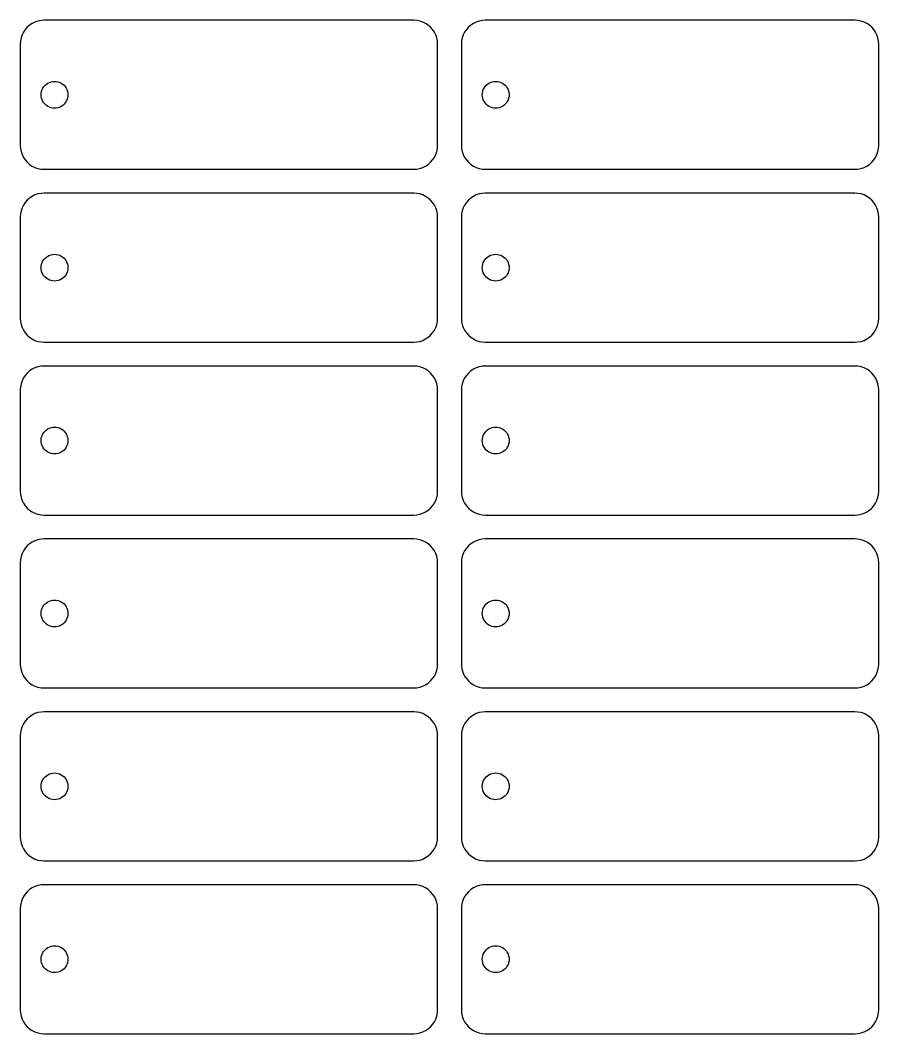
# Model space of a CAD drawing. Header units: metres. Extents: x 5 to 593, y 22 to 395.
# Drawn here: x 301 to 445, y 51 to 221 of the extents above; entities that cross this region are included whole.
import ezdxf

# ---------------------------------------------------------------- set-up
doc = ezdxf.new("R2010")
doc.units = ezdxf.units.M

msp = doc.modelspace()

# ---------------------------------------------------------------- linework, layer by layer
for p, q in [((305, 221), (304.478, 220.966)), ((367, 221), (305, 221)), ((367.522, 220.966), (367, 221)), ((379, 221), (378.478, 220.966)), ((441, 221), (379, 221)), ((441.522, 220.966), (441, 221)), ((301.827, 219.435), (301.536, 219)), ((302.172, 219.828), (301.827, 219.435)), ((302.565, 220.173), (302.172, 219.828)), ((303, 220.464), (302.565, 220.173)), ((303.469, 220.696), (303, 220.464)), ((303.965, 220.864), (303.469, 220.696)), ((304.478, 220.966), (303.965, 220.864)), ((368.035, 220.864), (367.522, 220.966)), ((368.531, 220.696), (368.035, 220.864)), ((369, 220.464), (368.531, 220.696)), ((369.435, 220.173), (369, 220.464)), ((369.828, 219.828), (369.435, 220.173)), ((370.173, 219.435), (369.828, 219.828)), ((370.464, 219), (370.173, 219.435)), ((375.827, 219.435), (375.536, 219)), ((376.172, 219.828), (375.827, 219.435)), ((376.565, 220.173), (376.172, 219.828)), ((377, 220.464), (376.565, 220.173)), ((377.469, 220.696), (377, 220.464)), ((377.965, 220.864), (377.469, 220.696)), ((378.478, 220.966), (377.965, 220.864)), ((442.035, 220.864), (441.522, 220.966)), ((442.531, 220.696), (442.035, 220.864)), ((443, 220.464), (442.531, 220.696)), ((443.435, 220.173), (443, 220.464)), ((443.828, 219.828), (443.435, 220.173)), ((444.173, 219.435), (443.828, 219.828)), ((444.464, 219), (444.173, 219.435)), ((301.136, 218.035), (301.034, 217.522)), ((301.304, 218.531), (301.136, 218.035)), ((301.536, 219), (301.304, 218.531)), ((370.696, 218.531), (370.464, 219)), ((370.864, 218.035), (370.696, 218.531)), ((370.966, 217.522), (370.864, 218.035)), ((375.136, 218.035), (375.034, 217.522)), ((375.304, 218.531), (375.136, 218.035)), ((375.536, 219), (375.304, 218.531)), ((444.696, 218.531), (444.464, 219)), ((444.864, 218.035), (444.696, 218.531)), ((444.966, 217.522), (444.864, 218.035)), ((301.034, 217.522), (301, 217)), ((301, 217), (301, 200)), ((371, 217), (370.966, 217.522)), ((371, 200), (371, 217)), ((375.034, 217.522), (375, 217)), ((375, 217), (375, 200)), ((445, 217), (444.966, 217.522)), ((445, 200), (445, 217)), ((304.577, 209.082), (304.671, 209.361)), ((304.671, 209.361), (304.801, 209.625)), ((304.801, 209.625), (304.965, 209.87)), ((304.965, 209.87), (305.159, 210.091)), ((305.159, 210.091), (305.38, 210.285)), ((305.38, 210.285), (305.625, 210.449)), ((305.625, 210.449), (305.889, 210.579)), ((305.889, 210.579), (306.168, 210.673)), ((306.168, 210.673), (306.456, 210.731)), ((306.456, 210.731), (306.75, 210.75)), ((306.75, 210.75), (307.044, 210.731)), ((307.044, 210.731), (307.332, 210.673)), ((307.332, 210.673), (307.611, 210.579)), ((307.611, 210.579), (307.875, 210.449)), ((307.875, 210.449), (308.12, 210.285)), ((308.12, 210.285), (308.341, 210.091)), ((308.341, 210.091), (308.535, 209.87)), ((308.535, 209.87), (308.699, 209.625)), ((308.699, 209.625), (308.829, 209.361)), ((308.829, 209.361), (308.923, 209.082)), ((378.577, 209.082), (378.671, 209.361)), ((378.671, 209.361), (378.801, 209.625)), ((378.801, 209.625), (378.965, 209.87)), ((378.965, 209.87), (379.159, 210.091)), ((379.159, 210.091), (379.38, 210.285)), ((379.38, 210.285), (379.625, 210.449)), ((379.625, 210.449), (379.889, 210.579)), ((379.889, 210.579), (380.168, 210.673)), ((380.168, 210.673), (380.456, 210.731)), ((380.456, 210.731), (380.75, 210.75)), ((380.75, 210.75), (381.044, 210.731)), ((381.044, 210.731), (381.332, 210.673)), ((381.332, 210.673), (381.611, 210.579)), ((381.611, 210.579), (381.875, 210.449)), ((381.875, 210.449), (382.12, 210.285)), ((382.12, 210.285), (382.341, 210.091)), ((382.341, 210.091), (382.535, 209.87)), ((382.535, 209.87), (382.699, 209.625)), ((382.699, 209.625), (382.829, 209.361)), ((382.829, 209.361), (382.923, 209.082)), ((304.5, 208.5), (304.519, 208.794)), ((304.519, 208.206), (304.5, 208.5)), ((304.519, 208.794), (304.577, 209.082)), ((304.577, 207.918), (304.519, 208.206)), ((304.671, 207.639), (304.577, 207.918)), ((304.801, 207.375), (304.671, 207.639)), ((308.829, 207.639), (308.699, 207.375)), ((308.923, 207.918), (308.829, 207.639)), ((308.923, 209.082), (308.981, 208.794)), ((308.981, 208.206), (308.923, 207.918)), ((308.981, 208.794), (309, 208.5)), ((309, 208.5), (308.981, 208.206)), ((378.5, 208.5), (378.519, 208.794)), ((378.519, 208.206), (378.5, 208.5)), ((378.519, 208.794), (378.577, 209.082)), ((378.577, 207.918), (378.519, 208.206)), ((378.671, 207.639), (378.577, 207.918)), ((378.801, 207.375), (378.671, 207.639)), ((382.829, 207.639), (382.699, 207.375)), ((382.923, 207.918), (382.829, 207.639)), ((382.923, 209.082), (382.981, 208.794)), ((382.981, 208.206), (382.923, 207.918)), ((382.981, 208.794), (383, 208.5)), ((383, 208.5), (382.981, 208.206)), ((304.965, 207.13), (304.801, 207.375)), ((305.159, 206.909), (304.965, 207.13)), ((305.38, 206.715), (305.159, 206.909)), ((305.625, 206.551), (305.38, 206.715)), ((305.889, 206.421), (305.625, 206.551)), ((306.168, 206.327), (305.889, 206.421)), ((306.456, 206.269), (306.168, 206.327)), ((306.75, 206.25), (306.456, 206.269)), ((307.044, 206.269), (306.75, 206.25)), ((307.332, 206.327), (307.044, 206.269)), ((307.611, 206.421), (307.332, 206.327)), ((307.875, 206.551), (307.611, 206.421)), ((308.12, 206.715), (307.875, 206.551)), ((308.341, 206.909), (308.12, 206.715)), ((308.535, 207.13), (308.341, 206.909)), ((308.699, 207.375), (308.535, 207.13)), ((378.965, 207.13), (378.801, 207.375)), ((379.159, 206.909), (378.965, 207.13)), ((379.38, 206.715), (379.159, 206.909)), ((379.625, 206.551), (379.38, 206.715)), ((379.889, 206.421), (379.625, 206.551)), ((380.168, 206.327), (379.889, 206.421)), ((380.456, 206.269), (380.168, 206.327)), ((380.75, 206.25), (380.456, 206.269)), ((381.044, 206.269), (380.75, 206.25)), ((381.332, 206.327), (381.044, 206.269)), ((381.611, 206.421), (381.332, 206.327)), ((381.875, 206.551), (381.611, 206.421)), ((382.12, 206.715), (381.875, 206.551)), ((382.341, 206.909), (382.12, 206.715)), ((382.535, 207.13), (382.341, 206.909)), ((382.699, 207.375), (382.535, 207.13)), ((301, 200), (301.034, 199.478)), ((301.034, 199.478), (301.136, 198.965)), ((301.136, 198.965), (301.304, 198.469)), ((370.696, 198.469), (370.864, 198.965)), ((370.864, 198.965), (370.966, 199.478)), ((370.966, 199.478), (371, 200)), ((375, 200), (375.034, 199.478)), ((375.034, 199.478), (375.136, 198.965)), ((375.136, 198.965), (375.304, 198.469)), ((444.696, 198.469), (444.864, 198.965)), ((444.864, 198.965), (444.966, 199.478)), ((444.966, 199.478), (445, 200)), ((301.304, 198.469), (301.536, 198)), ((301.536, 198), (301.827, 197.565)), ((301.827, 197.565), (302.172, 197.172)), ((369.828, 197.172), (370.173, 197.565)), ((370.173, 197.565), (370.464, 198)), ((370.464, 198), (370.696, 198.469)), ((375.304, 198.469), (375.536, 198)), ((375.536, 198), (375.827, 197.565)), ((375.827, 197.565), (376.172, 197.172)), ((443.828, 197.172), (444.173, 197.565)), ((444.173, 197.565), (444.464, 198)), ((444.464, 198), (444.696, 198.469)), ((302.172, 197.172), (302.565, 196.827)), ((302.565, 196.827), (303, 196.536)), ((303, 196.536), (303.469, 196.304)), ((303.469, 196.304), (303.965, 196.136)), ((303.965, 196.136), (304.478, 196.034)), ((304.478, 196.034), (305, 196)), ((305, 196), (367, 196)), ((367, 196), (367.522, 196.034)), ((367.522, 196.034), (368.035, 196.136)), ((368.035, 196.136), (368.531, 196.304)), ((368.531, 196.304), (369, 196.536)), ((369, 196.536), (369.435, 196.827)), ((369.435, 196.827), (369.828, 197.172)), ((376.172, 197.172), (376.565, 196.827)), ((376.565, 196.827), (377, 196.536)), ((377, 196.536), (377.469, 196.304)), ((377.469, 196.304), (377.965, 196.136)), ((377.965, 196.136), (378.478, 196.034)), ((378.478, 196.034), (379, 196)), ((379, 196), (441, 196)), ((441, 196), (441.522, 196.034)), ((441.522, 196.034), (442.035, 196.136)), ((442.035, 196.136), (442.531, 196.304)), ((442.531, 196.304), (443, 196.536)), ((443, 196.536), (443.435, 196.827)), ((443.435, 196.827), (443.828, 197.172)), ((301.827, 190.435), (301.536, 190)), ((302.172, 190.828), (301.827, 190.435)), ((302.565, 191.173), (302.172, 190.828)), ((303, 191.464), (302.565, 191.173)), ((303.469, 191.696), (303, 191.464)), ((303.965, 191.864), (303.469, 191.696)), ((304.478, 191.966), (303.965, 191.864)), ((305, 192), (304.478, 191.966)), ((367, 192), (305, 192)), ((367.522, 191.966), (367, 192)), ((368.035, 191.864), (367.522, 191.966)), ((368.531, 191.696), (368.035, 191.864)), ((369, 191.464), (368.531, 191.696)), ((369.435, 191.173), (369, 191.464)), ((369.828, 190.828), (369.435, 191.173)), ((370.173, 190.435), (369.828, 190.828)), ((370.464, 190), (370.173, 190.435)), ((375.827, 190.435), (375.536, 190)), ((376.172, 190.828), (375.827, 190.435)), ((376.565, 191.173), (376.172, 190.828)), ((377, 191.464), (376.565, 191.173)), ((377.469, 191.696), (377, 191.464)), ((377.965, 191.864), (377.469, 191.696)), ((378.478, 191.966), (377.965, 191.864)), ((379, 192), (378.478, 191.966)), ((441, 192), (379, 192)), ((441.522, 191.966), (441, 192)), ((442.035, 191.864), (441.522, 191.966)), ((442.531, 191.696), (442.035, 191.864)), ((443, 191.464), (442.531, 191.696)), ((443.435, 191.173), (443, 191.464)), ((443.828, 190.828), (443.435, 191.173)), ((444.173, 190.435), (443.828, 190.828)), ((444.464, 190), (444.173, 190.435)), ((301.136, 189.035), (301.034, 188.522)), ((301.304, 189.531), (301.136, 189.035)), ((301.536, 190), (301.304, 189.531)), ((370.696, 189.531), (370.464, 190)), ((370.864, 189.035), (370.696, 189.531)), ((370.966, 188.522), (370.864, 189.035)), ((375.136, 189.035), (375.034, 188.522)), ((375.304, 189.531), (375.136, 189.035)), ((375.536, 190), (375.304, 189.531)), ((444.696, 189.531), (444.464, 190)), ((444.864, 189.035), (444.696, 189.531)), ((444.966, 188.522), (444.864, 189.035)), ((301.034, 188.522), (301, 188)), ((301, 188), (301, 171)), ((371, 188), (370.966, 188.522)), ((371, 171), (371, 188)), ((375.034, 188.522), (375, 188)), ((375, 188), (375, 171)), ((445, 188), (444.966, 188.522)), ((445, 171), (445, 188)), ((304.577, 180.082), (304.671, 180.361)), ((304.671, 180.361), (304.801, 180.625)), ((304.801, 180.625), (304.965, 180.87)), ((304.965, 180.87), (305.159, 181.091)), ((305.159, 181.091), (305.38, 181.285)), ((305.38, 181.285), (305.625, 181.449)), ((305.625, 181.449), (305.889, 181.579)), ((305.889, 181.579), (306.168, 181.673)), ((306.168, 181.673), (306.456, 181.731)), ((306.456, 181.731), (306.75, 181.75)), ((306.75, 181.75), (307.044, 181.731)), ((307.044, 181.731), (307.332, 181.673)), ((307.332, 181.673), (307.611, 181.579)), ((307.611, 181.579), (307.875, 181.449)), ((307.875, 181.449), (308.12, 181.285)), ((308.12, 181.285), (308.341, 181.091)), ((308.341, 181.091), (308.535, 180.87)), ((308.535, 180.87), (308.699, 180.625)), ((308.699, 180.625), (308.829, 180.361)), ((308.829, 180.361), (308.923, 180.082)), ((378.577, 180.082), (378.671, 180.361)), ((378.671, 180.361), (378.801, 180.625)), ((378.801, 180.625), (378.965, 180.87)), ((378.965, 180.87), (379.159, 181.091)), ((379.159, 181.091), (379.38, 181.285)), ((379.38, 181.285), (379.625, 181.449)), ((379.625, 181.449), (379.889, 181.579)), ((379.889, 181.579), (380.168, 181.673)), ((380.168, 181.673), (380.456, 181.731)), ((380.456, 181.731), (380.75, 181.75)), ((380.75, 181.75), (381.044, 181.731)), ((381.044, 181.731), (381.332, 181.673)), ((381.332, 181.673), (381.611, 181.579)), ((381.611, 181.579), (381.875, 181.449)), ((381.875, 181.449), (382.12, 181.285)), ((382.12, 181.285), (382.341, 181.091)), ((382.341, 181.091), (382.535, 180.87)), ((382.535, 180.87), (382.699, 180.625)), ((382.699, 180.625), (382.829, 180.361)), ((382.829, 180.361), (382.923, 180.082)), ((304.5, 179.5), (304.519, 179.794)), ((304.519, 179.206), (304.5, 179.5)), ((304.519, 179.794), (304.577, 180.082)), ((304.577, 178.918), (304.519, 179.206)), ((304.671, 178.639), (304.577, 178.918)), ((304.801, 178.375), (304.671, 178.639)), ((308.829, 178.639), (308.699, 178.375)), ((308.923, 178.918), (308.829, 178.639)), ((308.923, 180.082), (308.981, 179.794)), ((308.981, 179.206), (308.923, 178.918)), ((308.981, 179.794), (309, 179.5)), ((309, 179.5), (308.981, 179.206)), ((378.5, 179.5), (378.519, 179.794)), ((378.519, 179.206), (378.5, 179.5)), ((378.519, 179.794), (378.577, 180.082)), ((378.577, 178.918), (378.519, 179.206)), ((378.671, 178.639), (378.577, 178.918)), ((378.801, 178.375), (378.671, 178.639)), ((382.829, 178.639), (382.699, 178.375)), ((382.923, 178.918), (382.829, 178.639)), ((382.923, 180.082), (382.981, 179.794)), ((382.981, 179.206), (382.923, 178.918)), ((382.981, 179.794), (383, 179.5)), ((383, 179.5), (382.981, 179.206)), ((304.965, 178.13), (304.801, 178.375)), ((305.159, 177.909), (304.965, 178.13)), ((305.38, 177.715), (305.159, 177.909)), ((305.625, 177.551), (305.38, 177.715)), ((305.889, 177.421), (305.625, 177.551)), ((306.168, 177.327), (305.889, 177.421)), ((306.456, 177.269), (306.168, 177.327)), ((306.75, 177.25), (306.456, 177.269)), ((307.044, 177.269), (306.75, 177.25)), ((307.332, 177.327), (307.044, 177.269)), ((307.611, 177.421), (307.332, 177.327)), ((307.875, 177.551), (307.611, 177.421)), ((308.12, 177.715), (307.875, 177.551)), ((308.341, 177.909), (308.12, 177.715)), ((308.535, 178.13), (308.341, 177.909)), ((308.699, 178.375), (308.535, 178.13)), ((378.965, 178.13), (378.801, 178.375)), ((379.159, 177.909), (378.965, 178.13)), ((379.38, 177.715), (379.159, 177.909)), ((379.625, 177.551), (379.38, 177.715)), ((379.889, 177.421), (379.625, 177.551)), ((380.168, 177.327), (379.889, 177.421)), ((380.456, 177.269), (380.168, 177.327)), ((380.75, 177.25), (380.456, 177.269)), ((381.044, 177.269), (380.75, 177.25)), ((381.332, 177.327), (381.044, 177.269)), ((381.611, 177.421), (381.332, 177.327)), ((381.875, 177.551), (381.611, 177.421)), ((382.12, 177.715), (381.875, 177.551)), ((382.341, 177.909), (382.12, 177.715)), ((382.535, 178.13), (382.341, 177.909)), ((382.699, 178.375), (382.535, 178.13)), ((301, 171), (301.034, 170.478)), ((301.034, 170.478), (301.136, 169.965)), ((370.864, 169.965), (370.966, 170.478)), ((370.966, 170.478), (371, 171)), ((375, 171), (375.034, 170.478)), ((375.034, 170.478), (375.136, 169.965)), ((444.864, 169.965), (444.966, 170.478)), ((444.966, 170.478), (445, 171)), ((301.136, 169.965), (301.304, 169.469)), ((301.304, 169.469), (301.536, 169)), ((301.536, 169), (301.827, 168.565)), ((301.827, 168.565), (302.172, 168.172)), ((369.828, 168.172), (370.173, 168.565)), ((370.173, 168.565), (370.464, 169)), ((370.464, 169), (370.696, 169.469)), ((370.696, 169.469), (370.864, 169.965)), ((375.136, 169.965), (375.304, 169.469)), ((375.304, 169.469), (375.536, 169)), ((375.536, 169), (375.827, 168.565)), ((375.827, 168.565), (376.172, 168.172)), ((443.828, 168.172), (444.173, 168.565)), ((444.173, 168.565), (444.464, 169)), ((444.464, 169), (444.696, 169.469)), ((444.696, 169.469), (444.864, 169.965)), ((302.172, 168.172), (302.565, 167.827)), ((302.565, 167.827), (303, 167.536)), ((303, 167.536), (303.469, 167.304)), ((303.469, 167.304), (303.965, 167.136)), ((303.965, 167.136), (304.478, 167.034)), ((304.478, 167.034), (305, 167)), ((305, 167), (367, 167)), ((367, 167), (367.522, 167.034)), ((367.522, 167.034), (368.035, 167.136)), ((368.035, 167.136), (368.531, 167.304)), ((368.531, 167.304), (369, 167.536)), ((369, 167.536), (369.435, 167.827)), ((369.435, 167.827), (369.828, 168.172)), ((376.172, 168.172), (376.565, 167.827)), ((376.565, 167.827), (377, 167.536)), ((377, 167.536), (377.469, 167.304)), ((377.469, 167.304), (377.965, 167.136)), ((377.965, 167.136), (378.478, 167.034)), ((378.478, 167.034), (379, 167)), ((379, 167), (441, 167)), ((441, 167), (441.522, 167.034)), ((441.522, 167.034), (442.035, 167.136)), ((442.035, 167.136), (442.531, 167.304)), ((442.531, 167.304), (443, 167.536)), ((443, 167.536), (443.435, 167.827)), ((443.435, 167.827), (443.828, 168.172)), ((302.172, 161.828), (301.827, 161.435)), ((302.565, 162.173), (302.172, 161.828)), ((303, 162.464), (302.565, 162.173)), ((303.469, 162.696), (303, 162.464)), ((303.965, 162.864), (303.469, 162.696)), ((304.478, 162.966), (303.965, 162.864)), ((305, 163), (304.478, 162.966)), ((367, 163), (305, 163)), ((367.522, 162.966), (367, 163)), ((368.035, 162.864), (367.522, 162.966)), ((368.531, 162.696), (368.035, 162.864)), ((369, 162.464), (368.531, 162.696)), ((369.435, 162.173), (369, 162.464)), ((369.828, 161.828), (369.435, 162.173)), ((370.173, 161.435), (369.828, 161.828)), ((376.172, 161.828), (375.827, 161.435)), ((376.565, 162.173), (376.172, 161.828)), ((377, 162.464), (376.565, 162.173)), ((377.469, 162.696), (377, 162.464)), ((377.965, 162.864), (377.469, 162.696)), ((378.478, 162.966), (377.965, 162.864)), ((379, 163), (378.478, 162.966)), ((441, 163), (379, 163)), ((441.522, 162.966), (441, 163)), ((442.035, 162.864), (441.522, 162.966)), ((442.531, 162.696), (442.035, 162.864)), ((443, 162.464), (442.531, 162.696)), ((443.435, 162.173), (443, 162.464)), ((443.828, 161.828), (443.435, 162.173)), ((444.173, 161.435), (443.828, 161.828)), ((301.136, 160.035), (301.034, 159.522)), ((301.304, 160.531), (301.136, 160.035)), ((301.536, 161), (301.304, 160.531)), ((301.827, 161.435), (301.536, 161)), ((370.464, 161), (370.173, 161.435)), ((370.696, 160.531), (370.464, 161)), ((370.864, 160.035), (370.696, 160.531)), ((370.966, 159.522), (370.864, 160.035)), ((375.136, 160.035), (375.034, 159.522)), ((375.304, 160.531), (375.136, 160.035)), ((375.536, 161), (375.304, 160.531)), ((375.827, 161.435), (375.536, 161)), ((444.464, 161), (444.173, 161.435)), ((444.696, 160.531), (444.464, 161)), ((444.864, 160.035), (444.696, 160.531)), ((444.966, 159.522), (444.864, 160.035)), ((301.034, 159.522), (301, 159)), ((301, 159), (301, 142)), ((371, 159), (370.966, 159.522)), ((371, 142), (371, 159)), ((375.034, 159.522), (375, 159)), ((375, 159), (375, 142)), ((445, 159), (444.966, 159.522)), ((445, 142), (445, 159)), ((304.577, 151.082), (304.671, 151.361)), ((304.671, 151.361), (304.801, 151.625)), ((304.801, 151.625), (304.965, 151.87)), ((304.965, 151.87), (305.159, 152.091)), ((305.159, 152.091), (305.38, 152.285)), ((305.38, 152.285), (305.625, 152.449)), ((305.625, 152.449), (305.889, 152.579)), ((305.889, 152.579), (306.168, 152.673)), ((306.168, 152.673), (306.456, 152.731)), ((306.456, 152.731), (306.75, 152.75)), ((306.75, 152.75), (307.044, 152.731)), ((307.044, 152.731), (307.332, 152.673)), ((307.332, 152.673), (307.611, 152.579)), ((307.611, 152.579), (307.875, 152.449)), ((307.875, 152.449), (308.12, 152.285)), ((308.12, 152.285), (308.341, 152.091)), ((308.341, 152.091), (308.535, 151.87)), ((308.535, 151.87), (308.699, 151.625)), ((308.699, 151.625), (308.829, 151.361)), ((308.829, 151.361), (308.923, 151.082)), ((378.577, 151.082), (378.671, 151.361)), ((378.671, 151.361), (378.801, 151.625)), ((378.801, 151.625), (378.965, 151.87)), ((378.965, 151.87), (379.159, 152.091)), ((379.159, 152.091), (379.38, 152.285)), ((379.38, 152.285), (379.625, 152.449)), ((379.625, 152.449), (379.889, 152.579)), ((379.889, 152.579), (380.168, 152.673)), ((380.168, 152.673), (380.456, 152.731)), ((380.456, 152.731), (380.75, 152.75)), ((380.75, 152.75), (381.044, 152.731)), ((381.044, 152.731), (381.332, 152.673)), ((381.332, 152.673), (381.611, 152.579)), ((381.611, 152.579), (381.875, 152.449)), ((381.875, 152.449), (382.12, 152.285)), ((382.12, 152.285), (382.341, 152.091)), ((382.341, 152.091), (382.535, 151.87)), ((382.535, 151.87), (382.699, 151.625)), ((382.699, 151.625), (382.829, 151.361)), ((382.829, 151.361), (382.923, 151.082)), ((304.5, 150.5), (304.519, 150.794)), ((304.519, 150.206), (304.5, 150.5)), ((304.519, 150.794), (304.577, 151.082)), ((304.577, 149.918), (304.519, 150.206)), ((304.671, 149.639), (304.577, 149.918)), ((304.801, 149.375), (304.671, 149.639)), ((308.829, 149.639), (308.699, 149.375)), ((308.923, 149.918), (308.829, 149.639)), ((308.923, 151.082), (308.981, 150.794)), ((308.981, 150.206), (308.923, 149.918)), ((308.981, 150.794), (309, 150.5)), ((309, 150.5), (308.981, 150.206)), ((378.5, 150.5), (378.519, 150.794)), ((378.519, 150.206), (378.5, 150.5)), ((378.519, 150.794), (378.577, 151.082)), ((378.577, 149.918), (378.519, 150.206)), ((378.671, 149.639), (378.577, 149.918)), ((378.801, 149.375), (378.671, 149.639)), ((382.829, 149.639), (382.699, 149.375)), ((382.923, 149.918), (382.829, 149.639)), ((382.923, 151.082), (382.981, 150.794)), ((382.981, 150.206), (382.923, 149.918)), ((382.981, 150.794), (383, 150.5)), ((383, 150.5), (382.981, 150.206)), ((304.965, 149.13), (304.801, 149.375)), ((305.159, 148.909), (304.965, 149.13)), ((305.38, 148.715), (305.159, 148.909)), ((305.625, 148.551), (305.38, 148.715)), ((305.889, 148.421), (305.625, 148.551)), ((306.168, 148.327), (305.889, 148.421)), ((306.456, 148.269), (306.168, 148.327)), ((306.75, 148.25), (306.456, 148.269)), ((307.044, 148.269), (306.75, 148.25)), ((307.332, 148.327), (307.044, 148.269)), ((307.611, 148.421), (307.332, 148.327)), ((307.875, 148.551), (307.611, 148.421)), ((308.12, 148.715), (307.875, 148.551)), ((308.341, 148.909), (308.12, 148.715)), ((308.535, 149.13), (308.341, 148.909)), ((308.699, 149.375), (308.535, 149.13)), ((378.965, 149.13), (378.801, 149.375)), ((379.159, 148.909), (378.965, 149.13)), ((379.38, 148.715), (379.159, 148.909)), ((379.625, 148.551), (379.38, 148.715)), ((379.889, 148.421), (379.625, 148.551)), ((380.168, 148.327), (379.889, 148.421)), ((380.456, 148.269), (380.168, 148.327)), ((380.75, 148.25), (380.456, 148.269)), ((381.044, 148.269), (380.75, 148.25)), ((381.332, 148.327), (381.044, 148.269)), ((381.611, 148.421), (381.332, 148.327)), ((381.875, 148.551), (381.611, 148.421)), ((382.12, 148.715), (381.875, 148.551)), ((382.341, 148.909), (382.12, 148.715)), ((382.535, 149.13), (382.341, 148.909)), ((382.699, 149.375), (382.535, 149.13)), ((301, 142), (301.034, 141.478)), ((301.034, 141.478), (301.136, 140.965)), ((370.864, 140.965), (370.966, 141.478)), ((370.966, 141.478), (371, 142)), ((375, 142), (375.034, 141.478)), ((375.034, 141.478), (375.136, 140.965)), ((444.864, 140.965), (444.966, 141.478)), ((444.966, 141.478), (445, 142)), ((301.136, 140.965), (301.304, 140.469)), ((301.304, 140.469), (301.536, 140)), ((301.536, 140), (301.827, 139.565)), ((301.827, 139.565), (302.172, 139.172)), ((369.828, 139.172), (370.173, 139.565)), ((370.173, 139.565), (370.464, 140)), ((370.464, 140), (370.696, 140.469)), ((370.696, 140.469), (370.864, 140.965)), ((375.136, 140.965), (375.304, 140.469)), ((375.304, 140.469), (375.536, 140)), ((375.536, 140), (375.827, 139.565)), ((375.827, 139.565), (376.172, 139.172)), ((443.828, 139.172), (444.173, 139.565)), ((444.173, 139.565), (444.464, 140)), ((444.464, 140), (444.696, 140.469)), ((444.696, 140.469), (444.864, 140.965)), ((302.172, 139.172), (302.565, 138.827)), ((302.565, 138.827), (303, 138.536)), ((303, 138.536), (303.469, 138.304)), ((303.469, 138.304), (303.965, 138.136)), ((303.965, 138.136), (304.478, 138.034)), ((304.478, 138.034), (305, 138)), ((305, 138), (367, 138)), ((367, 138), (367.522, 138.034)), ((367.522, 138.034), (368.035, 138.136)), ((368.035, 138.136), (368.531, 138.304)), ((368.531, 138.304), (369, 138.536)), ((369, 138.536), (369.435, 138.827)), ((369.435, 138.827), (369.828, 139.172)), ((376.172, 139.172), (376.565, 138.827)), ((376.565, 138.827), (377, 138.536)), ((377, 138.536), (377.469, 138.304)), ((377.469, 138.304), (377.965, 138.136)), ((377.965, 138.136), (378.478, 138.034)), ((378.478, 138.034), (379, 138)), ((379, 138), (441, 138)), ((441, 138), (441.522, 138.034)), ((441.522, 138.034), (442.035, 138.136)), ((442.035, 138.136), (442.531, 138.304)), ((442.531, 138.304), (443, 138.536)), ((443, 138.536), (443.435, 138.827)), ((443.435, 138.827), (443.828, 139.172)), ((302.172, 132.828), (301.827, 132.435)), ((302.565, 133.173), (302.172, 132.828)), ((303, 133.464), (302.565, 133.173)), ((303.469, 133.696), (303, 133.464)), ((303.965, 133.864), (303.469, 133.696)), ((304.478, 133.966), (303.965, 133.864)), ((305, 134), (304.478, 133.966)), ((367, 134), (305, 134)), ((367.522, 133.966), (367, 134)), ((368.035, 133.864), (367.522, 133.966)), ((368.531, 133.696), (368.035, 133.864)), ((369, 133.464), (368.531, 133.696)), ((369.435, 133.173), (369, 133.464)), ((369.828, 132.828), (369.435, 133.173)), ((370.173, 132.435), (369.828, 132.828)), ((376.172, 132.828), (375.827, 132.435)), ((376.565, 133.173), (376.172, 132.828)), ((377, 133.464), (376.565, 133.173)), ((377.469, 133.696), (377, 133.464)), ((377.965, 133.864), (377.469, 133.696)), ((378.478, 133.966), (377.965, 133.864)), ((379, 134), (378.478, 133.966)), ((441, 134), (379, 134)), ((441.522, 133.966), (441, 134)), ((442.035, 133.864), (441.522, 133.966)), ((442.531, 133.696), (442.035, 133.864)), ((443, 133.464), (442.531, 133.696)), ((443.435, 133.173), (443, 133.464)), ((443.828, 132.828), (443.435, 133.173)), ((444.173, 132.435), (443.828, 132.828)), ((301.136, 131.035), (301.034, 130.522)), ((301.304, 131.531), (301.136, 131.035)), ((301.536, 132), (301.304, 131.531)), ((301.827, 132.435), (301.536, 132)), ((370.464, 132), (370.173, 132.435)), ((370.696, 131.531), (370.464, 132)), ((370.864, 131.035), (370.696, 131.531)), ((370.966, 130.522), (370.864, 131.035)), ((375.136, 131.035), (375.034, 130.522)), ((375.304, 131.531), (375.136, 131.035)), ((375.536, 132), (375.304, 131.531)), ((375.827, 132.435), (375.536, 132)), ((444.464, 132), (444.173, 132.435)), ((444.696, 131.531), (444.464, 132)), ((444.864, 131.035), (444.696, 131.531)), ((444.966, 130.522), (444.864, 131.035)), ((301.034, 130.522), (301, 130)), ((301, 130), (301, 113)), ((371, 130), (370.966, 130.522)), ((371, 113), (371, 130)), ((375.034, 130.522), (375, 130)), ((375, 130), (375, 113)), ((445, 130), (444.966, 130.522)), ((445, 113), (445, 130)), ((304.671, 122.361), (304.801, 122.625)), ((304.801, 122.625), (304.965, 122.87)), ((304.965, 122.87), (305.159, 123.091)), ((305.159, 123.091), (305.38, 123.285)), ((305.38, 123.285), (305.625, 123.449)), ((305.625, 123.449), (305.889, 123.579)), ((305.889, 123.579), (306.168, 123.673)), ((306.168, 123.673), (306.456, 123.731)), ((306.456, 123.731), (306.75, 123.75)), ((306.75, 123.75), (307.044, 123.731)), ((307.044, 123.731), (307.332, 123.673)), ((307.332, 123.673), (307.611, 123.579)), ((307.611, 123.579), (307.875, 123.449)), ((307.875, 123.449), (308.12, 123.285)), ((308.12, 123.285), (308.341, 123.091)), ((308.341, 123.091), (308.535, 122.87)), ((308.535, 122.87), (308.699, 122.625)), ((308.699, 122.625), (308.829, 122.361)), ((378.671, 122.361), (378.801, 122.625)), ((378.801, 122.625), (378.965, 122.87)), ((378.965, 122.87), (379.159, 123.091)), ((379.159, 123.091), (379.38, 123.285)), ((379.38, 123.285), (379.625, 123.449)), ((379.625, 123.449), (379.889, 123.579)), ((379.889, 123.579), (380.168, 123.673)), ((380.168, 123.673), (380.456, 123.731)), ((380.456, 123.731), (380.75, 123.75)), ((380.75, 123.75), (381.044, 123.731)), ((381.044, 123.731), (381.332, 123.673)), ((381.332, 123.673), (381.611, 123.579)), ((381.611, 123.579), (381.875, 123.449)), ((381.875, 123.449), (382.12, 123.285)), ((382.12, 123.285), (382.341, 123.091)), ((382.341, 123.091), (382.535, 122.87)), ((382.535, 122.87), (382.699, 122.625)), ((382.699, 122.625), (382.829, 122.361)), ((304.5, 121.5), (304.519, 121.794)), ((304.519, 121.206), (304.5, 121.5)), ((304.519, 121.794), (304.577, 122.082)), ((304.577, 120.918), (304.519, 121.206)), ((304.577, 122.082), (304.671, 122.361)), ((304.671, 120.639), (304.577, 120.918)), ((308.829, 122.361), (308.923, 122.082)), ((308.923, 120.918), (308.829, 120.639)), ((308.923, 122.082), (308.981, 121.794)), ((308.981, 121.206), (308.923, 120.918)), ((308.981, 121.794), (309, 121.5)), ((309, 121.5), (308.981, 121.206)), ((378.5, 121.5), (378.519, 121.794)), ((378.519, 121.206), (378.5, 121.5)), ((378.519, 121.794), (378.577, 122.082)), ((378.577, 120.918), (378.519, 121.206)), ((378.577, 122.082), (378.671, 122.361)), ((378.671, 120.639), (378.577, 120.918)), ((382.829, 122.361), (382.923, 122.082)), ((382.923, 120.918), (382.829, 120.639)), ((382.923, 122.082), (382.981, 121.794)), ((382.981, 121.206), (382.923, 120.918)), ((382.981, 121.794), (383, 121.5)), ((383, 121.5), (382.981, 121.206)), ((304.801, 120.375), (304.671, 120.639)), ((304.965, 120.13), (304.801, 120.375)), ((305.159, 119.909), (304.965, 120.13)), ((305.38, 119.715), (305.159, 119.909)), ((305.625, 119.551), (305.38, 119.715)), ((305.889, 119.421), (305.625, 119.551)), ((306.168, 119.327), (305.889, 119.421)), ((306.456, 119.269), (306.168, 119.327)), ((306.75, 119.25), (306.456, 119.269)), ((307.044, 119.269), (306.75, 119.25)), ((307.332, 119.327), (307.044, 119.269)), ((307.611, 119.421), (307.332, 119.327)), ((307.875, 119.551), (307.611, 119.421)), ((308.12, 119.715), (307.875, 119.551)), ((308.341, 119.909), (308.12, 119.715)), ((308.535, 120.13), (308.341, 119.909)), ((308.699, 120.375), (308.535, 120.13)), ((308.829, 120.639), (308.699, 120.375)), ((378.801, 120.375), (378.671, 120.639)), ((378.965, 120.13), (378.801, 120.375)), ((379.159, 119.909), (378.965, 120.13)), ((379.38, 119.715), (379.159, 119.909)), ((379.625, 119.551), (379.38, 119.715)), ((379.889, 119.421), (379.625, 119.551)), ((380.168, 119.327), (379.889, 119.421)), ((380.456, 119.269), (380.168, 119.327)), ((380.75, 119.25), (380.456, 119.269)), ((381.044, 119.269), (380.75, 119.25)), ((381.332, 119.327), (381.044, 119.269)), ((381.611, 119.421), (381.332, 119.327)), ((381.875, 119.551), (381.611, 119.421)), ((382.12, 119.715), (381.875, 119.551)), ((382.341, 119.909), (382.12, 119.715)), ((382.535, 120.13), (382.341, 119.909)), ((382.699, 120.375), (382.535, 120.13)), ((382.829, 120.639), (382.699, 120.375)), ((301, 113), (301.034, 112.478)), ((301.034, 112.478), (301.136, 111.965)), ((370.864, 111.965), (370.966, 112.478)), ((370.966, 112.478), (371, 113)), ((375, 113), (375.034, 112.478)), ((375.034, 112.478), (375.136, 111.965)), ((444.864, 111.965), (444.966, 112.478)), ((444.966, 112.478), (445, 113)), ((301.136, 111.965), (301.304, 111.469)), ((301.304, 111.469), (301.536, 111)), ((301.536, 111), (301.827, 110.565)), ((301.827, 110.565), (302.172, 110.172)), ((369.828, 110.172), (370.173, 110.565)), ((370.173, 110.565), (370.464, 111)), ((370.464, 111), (370.696, 111.469)), ((370.696, 111.469), (370.864, 111.965)), ((375.136, 111.965), (375.304, 111.469)), ((375.304, 111.469), (375.536, 111)), ((375.536, 111), (375.827, 110.565)), ((375.827, 110.565), (376.172, 110.172)), ((443.828, 110.172), (444.173, 110.565)), ((444.173, 110.565), (444.464, 111)), ((444.464, 111), (444.696, 111.469)), ((444.696, 111.469), (444.864, 111.965)), ((302.172, 110.172), (302.565, 109.827)), ((302.565, 109.827), (303, 109.536)), ((303, 109.536), (303.469, 109.304)), ((303.469, 109.304), (303.965, 109.136)), ((303.965, 109.136), (304.478, 109.034)), ((304.478, 109.034), (305, 109)), ((305, 109), (367, 109)), ((367, 109), (367.522, 109.034)), ((367.522, 109.034), (368.035, 109.136)), ((368.035, 109.136), (368.531, 109.304)), ((368.531, 109.304), (369, 109.536)), ((369, 109.536), (369.435, 109.827)), ((369.435, 109.827), (369.828, 110.172)), ((376.172, 110.172), (376.565, 109.827)), ((376.565, 109.827), (377, 109.536)), ((377, 109.536), (377.469, 109.304)), ((377.469, 109.304), (377.965, 109.136)), ((377.965, 109.136), (378.478, 109.034)), ((378.478, 109.034), (379, 109)), ((379, 109), (441, 109)), ((441, 109), (441.522, 109.034)), ((441.522, 109.034), (442.035, 109.136)), ((442.035, 109.136), (442.531, 109.304)), ((442.531, 109.304), (443, 109.536)), ((443, 109.536), (443.435, 109.827)), ((443.435, 109.827), (443.828, 110.172)), ((302.172, 103.828), (301.827, 103.435)), ((302.565, 104.173), (302.172, 103.828)), ((303, 104.464), (302.565, 104.173)), ((303.469, 104.696), (303, 104.464)), ((303.965, 104.864), (303.469, 104.696)), ((304.478, 104.966), (303.965, 104.864)), ((305, 105), (304.478, 104.966)), ((367, 105), (305, 105)), ((367.522, 104.966), (367, 105)), ((368.035, 104.864), (367.522, 104.966)), ((368.531, 104.696), (368.035, 104.864)), ((369, 104.464), (368.531, 104.696)), ((369.435, 104.173), (369, 104.464)), ((369.828, 103.828), (369.435, 104.173)), ((370.173, 103.435), (369.828, 103.828)), ((376.172, 103.828), (375.827, 103.435)), ((376.565, 104.173), (376.172, 103.828)), ((377, 104.464), (376.565, 104.173)), ((377.469, 104.696), (377, 104.464)), ((377.965, 104.864), (377.469, 104.696)), ((378.478, 104.966), (377.965, 104.864)), ((379, 105), (378.478, 104.966)), ((441, 105), (379, 105)), ((441.522, 104.966), (441, 105)), ((442.035, 104.864), (441.522, 104.966)), ((442.531, 104.696), (442.035, 104.864)), ((443, 104.464), (442.531, 104.696)), ((443.435, 104.173), (443, 104.464)), ((443.828, 103.828), (443.435, 104.173)), ((444.173, 103.435), (443.828, 103.828)), ((301.136, 102.035), (301.034, 101.522)), ((301.304, 102.531), (301.136, 102.035)), ((301.536, 103), (301.304, 102.531)), ((301.827, 103.435), (301.536, 103)), ((370.464, 103), (370.173, 103.435)), ((370.696, 102.531), (370.464, 103)), ((370.864, 102.035), (370.696, 102.531)), ((370.966, 101.522), (370.864, 102.035)), ((375.136, 102.035), (375.034, 101.522)), ((375.304, 102.531), (375.136, 102.035)), ((375.536, 103), (375.304, 102.531)), ((375.827, 103.435), (375.536, 103)), ((444.464, 103), (444.173, 103.435)), ((444.696, 102.531), (444.464, 103)), ((444.864, 102.035), (444.696, 102.531)), ((444.966, 101.522), (444.864, 102.035)), ((301.034, 101.522), (301, 101)), ((301, 101), (301, 84)), ((371, 101), (370.966, 101.522)), ((371, 84), (371, 101)), ((375.034, 101.522), (375, 101)), ((375, 101), (375, 84)), ((445, 101), (444.966, 101.522)), ((445, 84), (445, 101)), ((304.671, 93.361), (304.801, 93.625)), ((304.801, 93.625), (304.965, 93.8697)), ((304.965, 93.8697), (305.159, 94.091)), ((305.159, 94.091), (305.38, 94.285)), ((305.38, 94.285), (305.625, 94.4485)), ((305.625, 94.4485), (305.889, 94.5787)), ((305.889, 94.5787), (306.168, 94.6733)), ((306.168, 94.6733), (306.456, 94.7307)), ((306.456, 94.7307), (306.75, 94.75)), ((306.75, 94.75), (307.044, 94.7307)), ((307.044, 94.7307), (307.332, 94.6733)), ((307.332, 94.6733), (307.611, 94.5787)), ((307.611, 94.5787), (307.875, 94.4485)), ((307.875, 94.4485), (308.12, 94.285)), ((308.12, 94.285), (308.341, 94.091)), ((308.341, 94.091), (308.535, 93.8697)), ((308.535, 93.8697), (308.699, 93.625)), ((308.699, 93.625), (308.829, 93.361)), ((378.671, 93.361), (378.801, 93.625)), ((378.801, 93.625), (378.965, 93.8697)), ((378.965, 93.8697), (379.159, 94.091)), ((379.159, 94.091), (379.38, 94.285)), ((379.38, 94.285), (379.625, 94.4485)), ((379.625, 94.4485), (379.889, 94.5787)), ((379.889, 94.5787), (380.168, 94.6733)), ((380.168, 94.6733), (380.456, 94.7307)), ((380.456, 94.7307), (380.75, 94.75)), ((380.75, 94.75), (381.044, 94.7307)), ((381.044, 94.7307), (381.332, 94.6733)), ((381.332, 94.6733), (381.611, 94.5787)), ((381.611, 94.5787), (381.875, 94.4485)), ((381.875, 94.4485), (382.12, 94.285)), ((382.12, 94.285), (382.341, 94.091)), ((382.341, 94.091), (382.535, 93.8697)), ((382.535, 93.8697), (382.699, 93.625)), ((382.699, 93.625), (382.829, 93.361)), ((304.5, 92.5), (304.519, 92.7937)), ((304.519, 92.2063), (304.5, 92.5)), ((304.519, 92.7937), (304.577, 93.0823)), ((304.577, 91.9176), (304.519, 92.2063)), ((304.577, 93.0823), (304.671, 93.361)), ((304.671, 91.639), (304.577, 91.9176)), ((308.829, 93.361), (308.923, 93.0823)), ((308.923, 91.9176), (308.829, 91.639)), ((308.923, 93.0823), (308.981, 92.7937)), ((308.981, 92.2063), (308.923, 91.9176)), ((308.981, 92.7937), (309, 92.5)), ((309, 92.5), (308.981, 92.2063)), ((378.5, 92.5), (378.519, 92.7937)), ((378.519, 92.2063), (378.5, 92.5)), ((378.519, 92.7937), (378.577, 93.0823)), ((378.577, 91.9176), (378.519, 92.2063)), ((378.577, 93.0823), (378.671, 93.361)), ((378.671, 91.639), (378.577, 91.9176)), ((382.829, 93.361), (382.923, 93.0823)), ((382.923, 91.9176), (382.829, 91.639)), ((382.923, 93.0823), (382.981, 92.7937)), ((382.981, 92.2063), (382.923, 91.9176)), ((382.981, 92.7937), (383, 92.5)), ((383, 92.5), (382.981, 92.2063)), ((304.801, 91.375), (304.671, 91.639)), ((304.965, 91.1303), (304.801, 91.375)), ((305.159, 90.909), (304.965, 91.1303)), ((305.38, 90.715), (305.159, 90.909)), ((305.625, 90.5514), (305.38, 90.715)), ((305.889, 90.4213), (305.625, 90.5514)), ((306.168, 90.3267), (305.889, 90.4213)), ((306.456, 90.2692), (306.168, 90.3267)), ((306.75, 90.25), (306.456, 90.2692)), ((307.044, 90.2692), (306.75, 90.25)), ((307.332, 90.3267), (307.044, 90.2692)), ((307.611, 90.4213), (307.332, 90.3267)), ((307.875, 90.5514), (307.611, 90.4213)), ((308.12, 90.715), (307.875, 90.5514)), ((308.341, 90.909), (308.12, 90.715)), ((308.535, 91.1303), (308.341, 90.909)), ((308.699, 91.375), (308.535, 91.1303)), ((308.829, 91.639), (308.699, 91.375)), ((378.801, 91.375), (378.671, 91.639)), ((378.965, 91.1303), (378.801, 91.375)), ((379.159, 90.909), (378.965, 91.1303)), ((379.38, 90.715), (379.159, 90.909)), ((379.625, 90.5514), (379.38, 90.715)), ((379.889, 90.4213), (379.625, 90.5514)), ((380.168, 90.3267), (379.889, 90.4213)), ((380.456, 90.2692), (380.168, 90.3267)), ((380.75, 90.25), (380.456, 90.2692)), ((381.044, 90.2692), (380.75, 90.25)), ((381.332, 90.3267), (381.044, 90.2692)), ((381.611, 90.4213), (381.332, 90.3267)), ((381.875, 90.5514), (381.611, 90.4213)), ((382.12, 90.715), (381.875, 90.5514)), ((382.341, 90.909), (382.12, 90.715)), ((382.535, 91.1303), (382.341, 90.909)), ((382.699, 91.375), (382.535, 91.1303)), ((382.829, 91.639), (382.699, 91.375)), ((301, 84), (301.034, 83.4779)), ((301.034, 83.4779), (301.136, 82.9647)), ((370.864, 82.9647), (370.966, 83.4779)), ((370.966, 83.4779), (371, 84)), ((375, 84), (375.034, 83.4779)), ((375.034, 83.4779), (375.136, 82.9647)), ((444.864, 82.9647), (444.966, 83.4779)), ((444.966, 83.4779), (445, 84)), ((301.136, 82.9647), (301.304, 82.4693)), ((301.304, 82.4693), (301.536, 82)), ((301.536, 82), (301.827, 81.565)), ((370.173, 81.565), (370.464, 82)), ((370.464, 82), (370.696, 82.4693)), ((370.696, 82.4693), (370.864, 82.9647)), ((375.136, 82.9647), (375.304, 82.4693)), ((375.304, 82.4693), (375.536, 82)), ((375.536, 82), (375.827, 81.565)), ((444.173, 81.565), (444.464, 82)), ((444.464, 82), (444.696, 82.4693)), ((444.696, 82.4693), (444.864, 82.9647)), ((301.827, 81.565), (302.172, 81.1716)), ((302.172, 81.1716), (302.565, 80.8266)), ((302.565, 80.8266), (303, 80.5359)), ((303, 80.5359), (303.469, 80.3045)), ((303.469, 80.3045), (303.965, 80.1363)), ((303.965, 80.1363), (304.478, 80.0342)), ((304.478, 80.0342), (305, 80)), ((305, 80), (367, 80)), ((367, 80), (367.522, 80.0342)), ((367.522, 80.0342), (368.035, 80.1363)), ((368.035, 80.1363), (368.531, 80.3045)), ((368.531, 80.3045), (369, 80.5359)), ((369, 80.5359), (369.435, 80.8266)), ((369.435, 80.8266), (369.828, 81.1716)), ((369.828, 81.1716), (370.173, 81.565)), ((375.827, 81.565), (376.172, 81.1716)), ((376.172, 81.1716), (376.565, 80.8266)), ((376.565, 80.8266), (377, 80.5359)), ((377, 80.5359), (377.469, 80.3045)), ((377.469, 80.3045), (377.965, 80.1363)), ((377.965, 80.1363), (378.478, 80.0342)), ((378.478, 80.0342), (379, 80)), ((379, 80), (441, 80)), ((441, 80), (441.522, 80.0342)), ((441.522, 80.0342), (442.035, 80.1363)), ((442.035, 80.1363), (442.531, 80.3045)), ((442.531, 80.3045), (443, 80.5359)), ((443, 80.5359), (443.435, 80.8266)), ((443.435, 80.8266), (443.828, 81.1716)), ((443.828, 81.1716), (444.173, 81.565)), ((302.172, 74.8284), (301.827, 74.435)), ((302.565, 75.1734), (302.172, 74.8284)), ((303, 75.4641), (302.565, 75.1734)), ((303.469, 75.6955), (303, 75.4641)), ((303.965, 75.8637), (303.469, 75.6955)), ((304.478, 75.9658), (303.965, 75.8637)), ((305, 76), (304.478, 75.9658)), ((367, 76), (305, 76)), ((367.522, 75.9658), (367, 76)), ((368.035, 75.8637), (367.522, 75.9658)), ((368.531, 75.6955), (368.035, 75.8637)), ((369, 75.4641), (368.531, 75.6955)), ((369.435, 75.1734), (369, 75.4641)), ((369.828, 74.8284), (369.435, 75.1734)), ((370.173, 74.435), (369.828, 74.8284)), ((376.172, 74.8284), (375.827, 74.435)), ((376.565, 75.1734), (376.172, 74.8284)), ((377, 75.4641), (376.565, 75.1734)), ((377.469, 75.6955), (377, 75.4641)), ((377.965, 75.8637), (377.469, 75.6955)), ((378.478, 75.9658), (377.965, 75.8637)), ((379, 76), (378.478, 75.9658)), ((441, 76), (379, 76)), ((441.522, 75.9658), (441, 76)), ((442.035, 75.8637), (441.522, 75.9658)), ((442.531, 75.6955), (442.035, 75.8637)), ((443, 75.4641), (442.531, 75.6955)), ((443.435, 75.1734), (443, 75.4641)), ((443.828, 74.8284), (443.435, 75.1734)), ((444.173, 74.435), (443.828, 74.8284)), ((301.304, 73.5307), (301.136, 73.0353)), ((301.536, 74), (301.304, 73.5307)), ((301.827, 74.435), (301.536, 74)), ((370.464, 74), (370.173, 74.435)), ((370.696, 73.5307), (370.464, 74)), ((370.864, 73.0353), (370.696, 73.5307)), ((375.304, 73.5307), (375.136, 73.0353)), ((375.536, 74), (375.304, 73.5307)), ((375.827, 74.435), (375.536, 74)), ((444.464, 74), (444.173, 74.435)), ((444.696, 73.5307), (444.464, 74)), ((444.864, 73.0353), (444.696, 73.5307)), ((301.034, 72.5221), (301, 72)), ((301, 72), (301, 55)), ((301.136, 73.0353), (301.034, 72.5221)), ((370.966, 72.5221), (370.864, 73.0353)), ((371, 72), (370.966, 72.5221)), ((371, 55), (371, 72)), ((375.034, 72.5221), (375, 72)), ((375, 72), (375, 55)), ((375.136, 73.0353), (375.034, 72.5221)), ((444.966, 72.5221), (444.864, 73.0353)), ((445, 72), (444.966, 72.5221)), ((445, 55), (445, 72)), ((304.671, 64.361), (304.801, 64.625)), ((304.801, 64.625), (304.965, 64.8697)), ((304.965, 64.8697), (305.159, 65.091)), ((305.159, 65.091), (305.38, 65.285)), ((305.38, 65.285), (305.625, 65.4485)), ((305.625, 65.4485), (305.889, 65.5787)), ((305.889, 65.5787), (306.168, 65.6733)), ((306.168, 65.6733), (306.456, 65.7307)), ((306.456, 65.7307), (306.75, 65.75)), ((306.75, 65.75), (307.044, 65.7307)), ((307.044, 65.7307), (307.332, 65.6733)), ((307.332, 65.6733), (307.611, 65.5787)), ((307.611, 65.5787), (307.875, 65.4485)), ((307.875, 65.4485), (308.12, 65.285)), ((308.12, 65.285), (308.341, 65.091)), ((308.341, 65.091), (308.535, 64.8697)), ((308.535, 64.8697), (308.699, 64.625)), ((308.699, 64.625), (308.829, 64.361)), ((378.671, 64.361), (378.801, 64.625)), ((378.801, 64.625), (378.965, 64.8697)), ((378.965, 64.8697), (379.159, 65.091)), ((379.159, 65.091), (379.38, 65.285)), ((379.38, 65.285), (379.625, 65.4485)), ((379.625, 65.4485), (379.889, 65.5787)), ((379.889, 65.5787), (380.168, 65.6733)), ((380.168, 65.6733), (380.456, 65.7307)), ((380.456, 65.7307), (380.75, 65.75)), ((380.75, 65.75), (381.044, 65.7307)), ((381.044, 65.7307), (381.332, 65.6733)), ((381.332, 65.6733), (381.611, 65.5787)), ((381.611, 65.5787), (381.875, 65.4485)), ((381.875, 65.4485), (382.12, 65.285)), ((382.12, 65.285), (382.341, 65.091)), ((382.341, 65.091), (382.535, 64.8697)), ((382.535, 64.8697), (382.699, 64.625)), ((382.699, 64.625), (382.829, 64.361)), ((304.5, 63.5), (304.519, 63.7937)), ((304.519, 63.2063), (304.5, 63.5)), ((304.519, 63.7937), (304.577, 64.0823)), ((304.577, 62.9176), (304.519, 63.2063)), ((304.577, 64.0823), (304.671, 64.361)), ((304.671, 62.639), (304.577, 62.9176)), ((308.829, 64.361), (308.923, 64.0823)), ((308.923, 62.9176), (308.829, 62.639)), ((308.923, 64.0823), (308.981, 63.7937)), ((308.981, 63.2063), (308.923, 62.9176)), ((308.981, 63.7937), (309, 63.5)), ((309, 63.5), (308.981, 63.2063)), ((378.5, 63.5), (378.519, 63.7937)), ((378.519, 63.2063), (378.5, 63.5)), ((378.519, 63.7937), (378.577, 64.0823)), ((378.577, 62.9176), (378.519, 63.2063)), ((378.577, 64.0823), (378.671, 64.361)), ((378.671, 62.639), (378.577, 62.9176)), ((382.829, 64.361), (382.923, 64.0823)), ((382.923, 62.9176), (382.829, 62.639)), ((382.923, 64.0823), (382.981, 63.7937)), ((382.981, 63.2063), (382.923, 62.9176)), ((382.981, 63.7937), (383, 63.5)), ((383, 63.5), (382.981, 63.2063)), ((304.801, 62.375), (304.671, 62.639)), ((304.965, 62.1303), (304.801, 62.375)), ((305.159, 61.909), (304.965, 62.1303)), ((305.38, 61.715), (305.159, 61.909)), ((305.625, 61.5514), (305.38, 61.715)), ((305.889, 61.4213), (305.625, 61.5514)), ((306.168, 61.3267), (305.889, 61.4213)), ((306.456, 61.2692), (306.168, 61.3267)), ((306.75, 61.25), (306.456, 61.2692)), ((307.044, 61.2692), (306.75, 61.25)), ((307.332, 61.3267), (307.044, 61.2692)), ((307.611, 61.4213), (307.332, 61.3267)), ((307.875, 61.5514), (307.611, 61.4213)), ((308.12, 61.715), (307.875, 61.5514)), ((308.341, 61.909), (308.12, 61.715)), ((308.535, 62.1303), (308.341, 61.909)), ((308.699, 62.375), (308.535, 62.1303)), ((308.829, 62.639), (308.699, 62.375)), ((378.801, 62.375), (378.671, 62.639)), ((378.965, 62.1303), (378.801, 62.375)), ((379.159, 61.909), (378.965, 62.1303)), ((379.38, 61.715), (379.159, 61.909)), ((379.625, 61.5514), (379.38, 61.715)), ((379.889, 61.4213), (379.625, 61.5514)), ((380.168, 61.3267), (379.889, 61.4213)), ((380.456, 61.2692), (380.168, 61.3267)), ((380.75, 61.25), (380.456, 61.2692)), ((381.044, 61.2692), (380.75, 61.25)), ((381.332, 61.3267), (381.044, 61.2692)), ((381.611, 61.4213), (381.332, 61.3267)), ((381.875, 61.5514), (381.611, 61.4213)), ((382.12, 61.715), (381.875, 61.5514)), ((382.341, 61.909), (382.12, 61.715)), ((382.535, 62.1303), (382.341, 61.909)), ((382.699, 62.375), (382.535, 62.1303)), ((382.829, 62.639), (382.699, 62.375)), ((301, 55), (301.034, 54.4779)), ((301.034, 54.4779), (301.136, 53.9647)), ((370.864, 53.9647), (370.966, 54.4779)), ((370.966, 54.4779), (371, 55)), ((375, 55), (375.034, 54.4779)), ((375.034, 54.4779), (375.136, 53.9647)), ((444.864, 53.9647), (444.966, 54.4779)), ((444.966, 54.4779), (445, 55)), ((301.136, 53.9647), (301.304, 53.4693)), ((301.304, 53.4693), (301.536, 53)), ((301.536, 53), (301.827, 52.565)), ((370.173, 52.565), (370.464, 53)), ((370.464, 53), (370.696, 53.4693)), ((370.696, 53.4693), (370.864, 53.9647)), ((375.136, 53.9647), (375.304, 53.4693)), ((375.304, 53.4693), (375.536, 53)), ((375.536, 53), (375.827, 52.565)), ((444.173, 52.565), (444.464, 53)), ((444.464, 53), (444.696, 53.4693)), ((444.696, 53.4693), (444.864, 53.9647)), ((301.827, 52.565), (302.172, 52.1716)), ((302.172, 52.1716), (302.565, 51.8266)), ((302.565, 51.8266), (303, 51.5359)), ((303, 51.5359), (303.469, 51.3045)), ((303.469, 51.3045), (303.965, 51.1363)), ((303.965, 51.1363), (304.478, 51.0342)), ((304.478, 51.0342), (305, 51)), ((305, 51), (367, 51)), ((367, 51), (367.522, 51.0342)), ((367.522, 51.0342), (368.035, 51.1363)), ((368.035, 51.1363), (368.531, 51.3045)), ((368.531, 51.3045), (369, 51.5359)), ((369, 51.5359), (369.435, 51.8266)), ((369.435, 51.8266), (369.828, 52.1716)), ((369.828, 52.1716), (370.173, 52.565)), ((375.827, 52.565), (376.172, 52.1716)), ((376.172, 52.1716), (376.565, 51.8266)), ((376.565, 51.8266), (377, 51.5359)), ((377, 51.5359), (377.469, 51.3045)), ((377.469, 51.3045), (377.965, 51.1363)), ((377.965, 51.1363), (378.478, 51.0342)), ((378.478, 51.0342), (379, 51)), ((379, 51), (441, 51)), ((441, 51), (441.522, 51.0342)), ((441.522, 51.0342), (442.035, 51.1363)), ((442.035, 51.1363), (442.531, 51.3045)), ((442.531, 51.3045), (443, 51.5359)), ((443, 51.5359), (443.435, 51.8266)), ((443.435, 51.8266), (443.828, 52.1716)), ((443.828, 52.1716), (444.173, 52.565))]:
    msp.add_line(p, q)

doc.saveas('drawing.dxf')
